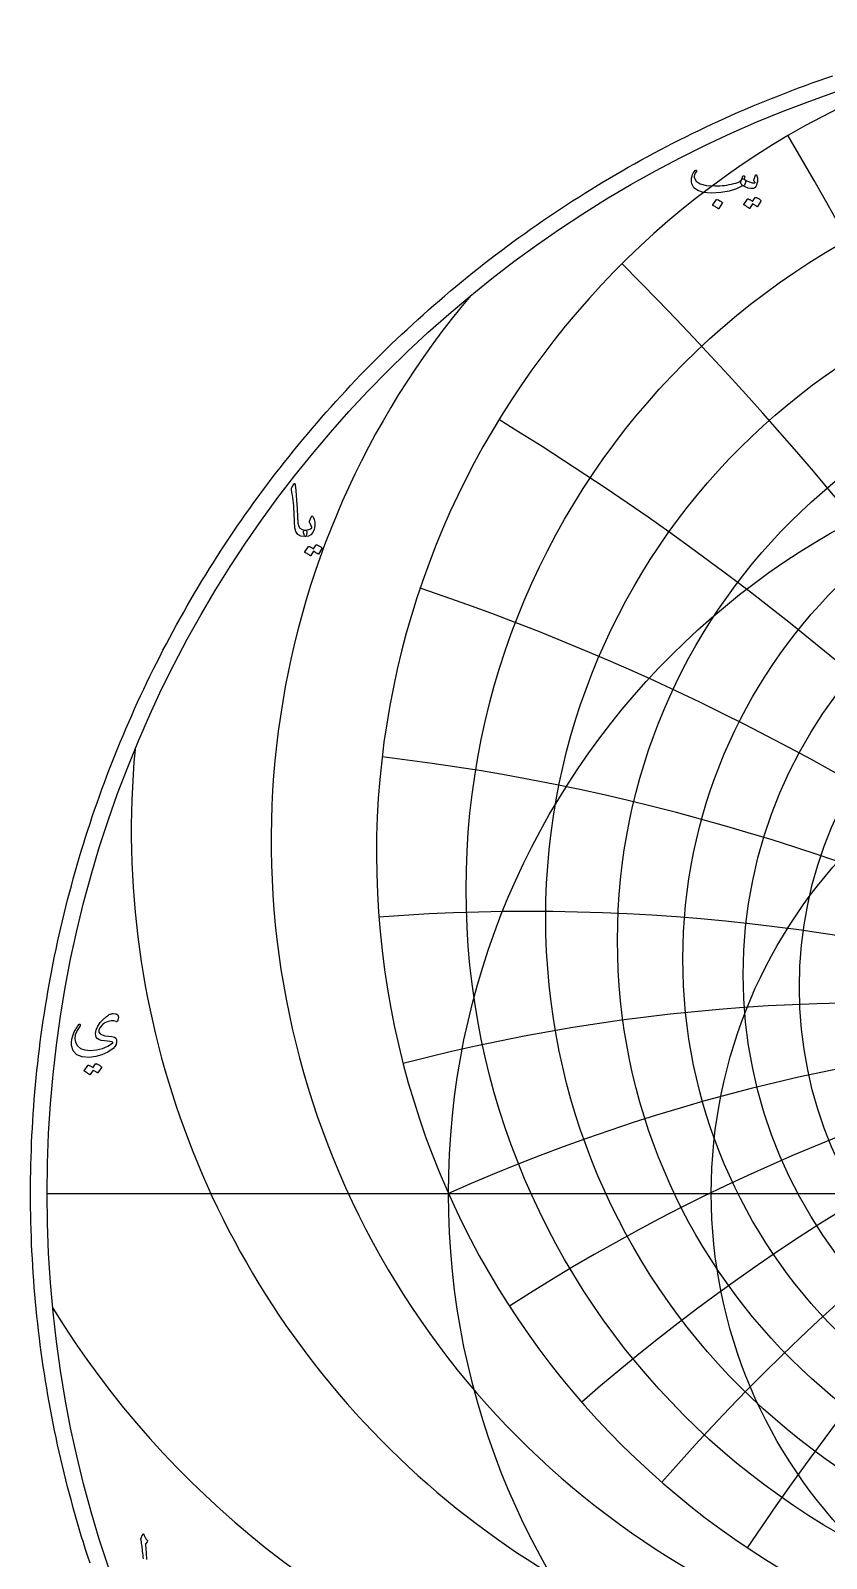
# Model space of a CAD drawing. Header units: millimetres. Extents: x -62 to 62, y -62 to 63.
# Drawn here: x -61.6 to -20, y -19.1 to 60.8 of the extents above; entities that cross this region are included whole.
import ezdxf

# ---------------------------------------------------------------- set-up
doc = ezdxf.new("R2010")
doc.units = ezdxf.units.MM
for name, color, linetype in [('CUT_OUTER', 1, 'Continuous'), ('ENGRAVE', 7, 'Continuous'), ('ENGRAVE_FINE', 8, 'Continuous'), ('TEXT', 5, 'Continuous')]:
    doc.layers.add(name, color=color, linetype=linetype)

msp = doc.modelspace()

# ---------------------------------------------------------------- linework, layer by layer
at = {"layer": 'CUT_OUTER'}
msp.add_lwpolyline([(-58.5028, -19.3267), (-58.6203, -18.9674), (-58.7356, -18.6073), (-58.8486, -18.2466), (-58.9595, -17.8852), (-59.0681, -17.5231), (-59.1745, -17.1603), (-59.2787, -16.7969), (-59.3807, -16.4328), (-59.4804, -16.0682), (-59.5778, -15.7029), (-59.6731, -15.3371), (-59.7661, -14.9706), (-59.8568, -14.6036), (-59.9453, -14.2361), (-60.0315, -13.868), (-60.1154, -13.4994), (-60.1971, -13.1303), (-60.2766, -12.7606), (-60.3537, -12.3906), (-60.4286, -12.02), (-60.5012, -11.649), (-60.5716, -11.2775), (-60.6396, -10.9057), (-60.7054, -10.5334), (-60.7689, -10.1607), (-60.8301, -9.7876), (-60.889, -9.4142), (-60.9456, -9.0404), (-61, -8.6663), (-61.052, -8.2919), (-61.1017, -7.9171), (-61.1491, -7.542), (-61.1943, -7.1667), (-61.2371, -6.7911), (-61.2776, -6.4152), (-61.3158, -6.0391), (-61.3517, -5.6627), (-61.3853, -5.2862), (-61.4166, -4.9094), (-61.4456, -4.5325), (-61.4722, -4.1554), (-61.4966, -3.7781), (-61.5186, -3.4007), (-61.5383, -3.0232), (-61.5557, -2.6455), (-61.5708, -2.2678), (-61.5835, -1.89), (-61.5939, -1.512), (-61.6021, -1.1341), (-61.6079, -0.7561), (-61.6113, -0.378), (-61.6125, 0), (-61.6113, 0.378), (-61.6079, 0.7561), (-61.6021, 1.1341), (-61.5939, 1.512), (-61.5835, 1.89), (-61.5708, 2.2678), (-61.5557, 2.6455), (-61.5383, 3.0232), (-61.5186, 3.4007), (-61.4966, 3.7781), (-61.4722, 4.1554), (-61.4456, 4.5325), (-61.4166, 4.9094), (-61.3853, 5.2862), (-61.3517, 5.6627), (-61.3158, 6.0391), (-61.2776, 6.4152), (-61.2371, 6.7911), (-61.1943, 7.1667), (-61.1491, 7.542), (-61.1017, 7.9171), (-61.052, 8.2919), (-61, 8.6663), (-60.9456, 9.0404), (-60.889, 9.4142), (-60.8301, 9.7876), (-60.7689, 10.1607), (-60.7054, 10.5334), (-60.6396, 10.9057), (-60.5716, 11.2775), (-60.5012, 11.649), (-60.4286, 12.02), (-60.3537, 12.3906), (-60.2766, 12.7606), (-60.1971, 13.1303), (-60.1154, 13.4994), (-60.0315, 13.868), (-59.9453, 14.2361), (-59.8568, 14.6036), (-59.7661, 14.9706), (-59.6731, 15.3371), (-59.5778, 15.7029), (-59.4804, 16.0682), (-59.3807, 16.4328), (-59.2787, 16.7969), (-59.1745, 17.1603), (-59.0681, 17.5231), (-58.9595, 17.8852), (-58.8486, 18.2466), (-58.7356, 18.6073), (-58.6203, 18.9674), (-58.5028, 19.3267), (-58.3831, 19.6853), (-58.2612, 20.0432), (-58.1372, 20.4003), (-58.0109, 20.7566), (-57.8824, 21.1122), (-57.7518, 21.4669), (-57.619, 21.8209), (-57.484, 22.174), (-57.3469, 22.5263), (-57.2076, 22.8778), (-57.0661, 23.2284), (-56.9225, 23.5781), (-56.7768, 23.9269), (-56.6289, 24.2748), (-56.4789, 24.6218), (-56.3267, 24.9679), (-56.1725, 25.3131), (-56.0161, 25.6573), (-55.8576, 26.0005), (-55.697, 26.3427), (-55.5344, 26.684), (-55.3696, 27.0242), (-55.2027, 27.3635), (-55.0338, 27.7017), (-54.8628, 28.0388), (-54.6897, 28.3749), (-54.5146, 28.71), (-54.3374, 29.0439), (-54.1581, 29.3768), (-53.9769, 29.7085), (-53.7936, 30.0392), (-53.6082, 30.3687), (-53.4209, 30.6971), (-53.2315, 31.0243), (-53.0402, 31.3503), (-52.8468, 31.6752), (-52.6515, 31.9988), (-52.4541, 32.3213), (-52.2548, 32.6425), (-52.0535, 32.9625), (-51.8503, 33.2813), (-51.6451, 33.5988), (-51.438, 33.9151), (-51.2289, 34.2301), (-51.0179, 34.5438), (-50.805, 34.8562), (-50.5902, 35.1672), (-50.3734, 35.477), (-50.1548, 35.7854), (-49.9343, 36.0925), (-49.7119, 36.3982), (-49.4876, 36.7025), (-49.2615, 37.0055), (-49.0335, 37.307), (-48.8037, 37.6072), (-48.572, 37.906), (-48.3385, 38.2033), (-48.1032, 38.4992), (-47.866, 38.7936), (-47.6271, 39.0866), (-47.3864, 39.3781), (-47.1439, 39.6681), (-46.8996, 39.9566), (-46.6535, 40.2436), (-46.4057, 40.5291), (-46.1562, 40.8131), (-45.9049, 41.0955), (-45.6519, 41.3764), (-45.3971, 41.6558), (-45.1407, 41.9335), (-44.8825, 42.2097), (-44.6227, 42.4843), (-44.3612, 42.7573), (-44.098, 43.0287), (-43.8331, 43.2985), (-43.5666, 43.5666), (-43.2985, 43.8331), (-43.0287, 44.098), (-42.7573, 44.3612), (-42.4843, 44.6227), (-42.2097, 44.8825), (-41.9335, 45.1407), (-41.6558, 45.3971), (-41.3764, 45.6519), (-41.0955, 45.9049), (-40.8131, 46.1562), (-40.5291, 46.4057), (-40.2436, 46.6535), (-39.9566, 46.8996), (-39.6681, 47.1439), (-39.3781, 47.3864), (-39.0866, 47.6271), (-38.7936, 47.866), (-38.4992, 48.1032), (-38.2033, 48.3385), (-37.906, 48.572), (-37.6072, 48.8037), (-37.307, 49.0335), (-37.0055, 49.2615), (-36.7025, 49.4876), (-36.3982, 49.7119), (-36.0925, 49.9343), (-35.7854, 50.1548), (-35.477, 50.3734), (-35.1672, 50.5902), (-34.8562, 50.805), (-34.5438, 51.0179), (-34.2301, 51.2289), (-33.9151, 51.438), (-33.5988, 51.6451), (-33.2813, 51.8503), (-32.9625, 52.0535), (-32.6425, 52.2548), (-32.3213, 52.4541), (-31.9988, 52.6515), (-31.6752, 52.8468), (-31.3503, 53.0402), (-31.0243, 53.2315), (-30.6971, 53.4209), (-30.3687, 53.6082), (-30.0392, 53.7936), (-29.7085, 53.9769), (-29.3768, 54.1581), (-29.0439, 54.3374), (-28.71, 54.5146), (-28.3749, 54.6897), (-28.0388, 54.8628), (-27.7017, 55.0338), (-27.3635, 55.2027), (-27.0242, 55.3696), (-26.684, 55.5344), (-26.3427, 55.697), (-26.0005, 55.8576), (-25.6573, 56.0161), (-25.3131, 56.1725), (-24.9679, 56.3267), (-24.6218, 56.4789), (-24.2748, 56.6289), (-23.9269, 56.7768), (-23.5781, 56.9225), (-23.2284, 57.0661), (-22.8778, 57.2076), (-22.5263, 57.3469), (-22.174, 57.484), (-21.8209, 57.619), (-21.4669, 57.7518), (-21.1122, 57.8824), (-20.7566, 58.0109), (-20.4003, 58.1372), (-20.0432, 58.2612), (-19.6853, 58.3831)], dxfattribs=at)
at = {"layer": 'ENGRAVE'}
msp.add_lwpolyline([(-60.75, 0), (60.75, 0)], dxfattribs=at)
for centre, radius in [((0, 0), 60.75), ((0, 15.8873), 38.8464), ((0, 14.4227), 34.6846), ((0, 13.2299), 30.935), ((0, 0), 39.7663), ((0, 12.2507), 27.5156), ((0, 11.4424), 24.3633), ((0, 10.7734), 21.4287), ((0, 0), 26.0306)]:
    msp.add_circle(centre, radius, dxfattribs=at)
for centre, radius, start, end in [((0, 17.7051), 43.5296, 105.921623, 74.078377), ((-4.9355, 18.4195), 44.1021, 139.754846, 270.861531), ((-10.9491, 18.9644), 45.3971, 174.656822, 279.54217), ((0, -89.3166), 97.7692, 66, 114), ((0, -89.3166), 97.7692, 66, 114), ((-19.3672, 19.3672), 48.286, 211.691871, 290.355882)]:
    msp.add_arc(centre, radius, start, end, dxfattribs=at)
at = {"layer": 'ENGRAVE_FINE'}
for centre, radius, start, end in [((-268.6186, -89.3166), 285.8579, 13.064756, 30.381405), ((-268.6186, -89.3166), 285.8579, 13.064756, 30.381405), ((-169.3412, -89.3166), 195.5384, 19.742202, 44.842633), ((-169.3412, -89.3166), 195.5384, 19.742202, 44.842633), ((-116.5168, -89.3166), 152.1018, 26.597292, 58.53821), ((-116.5168, -89.3166), 152.1018, 26.597292, 58.53821), ((-82.0381, -89.3166), 127.6286, 33.695116, 71.360537), ((-82.0381, -89.3166), 127.6286, 33.695116, 71.360537), ((82.0381, -89.3166), 127.6286, 108.639463, 146.304884), ((82.0381, -89.3166), 127.6286, 108.639463, 146.304884), ((-56.4471, -89.3166), 112.8941, 41.105625, 83.276844), ((-56.4471, -89.3166), 112.8941, 41.105625, 83.276844), ((56.4471, -89.3166), 112.8941, 96.723156, 138.894375), ((56.4471, -89.3166), 112.8941, 96.723156, 138.894375), ((-35.5851, -89.3166), 104.0438, 48.904494, 94.311228), ((-35.5851, -89.3166), 104.0438, 48.904494, 94.311228), ((35.5851, -89.3166), 104.0438, 85.688772, 131.095506), ((35.5851, -89.3166), 104.0438, 85.688772, 131.095506), ((-17.2393, -89.3166), 99.2774, 57.173494, 104.525), ((-17.2393, -89.3166), 99.2774, 57.173494, 104.525), ((17.2393, -89.3166), 99.2774, 75.475, 122.826506), ((17.2393, -89.3166), 99.2774, 75.475, 122.826506)]:
    msp.add_arc(centre, radius, start, end, dxfattribs=at)
at = {"layer": 'TEXT'}
for points in [[(-24.3111, 52.9863), (-24.3074, 52.9844), (-24.304, 52.9825), (-24.3007, 52.9805), (-24.2977, 52.9786), (-24.2947, 52.9765), (-24.2915, 52.9738), (-24.288, 52.9707), (-24.2843, 52.9671), (-24.2534, 52.9307), (-24.2412, 52.879), (-24.2477, 52.8119), (-24.2728, 52.7295), (-24.2961, 52.6795), (-24.3198, 52.6481), (-24.344, 52.6354), (-24.3686, 52.6414), (-24.3811, 52.6474), (-24.3916, 52.65), (-24.4002, 52.6493), (-24.4069, 52.6452), (-24.7212, 52.4732), (-25.0968, 52.352), (-25.5336, 52.2816), (-26.0318, 52.262), (-26.4347, 52.2965), (-26.7389, 52.3885), (-26.9444, 52.5379), (-27.0512, 52.7449), (-27.0677, 52.8426), (-27.0713, 52.9403), (-27.062, 53.038), (-27.0397, 53.1357), (-27.0093, 53.2222), (-26.9717, 53.3015), (-26.9269, 53.3736), (-26.8749, 53.4385), (-26.8651, 53.4466), (-26.8548, 53.4519), (-26.844, 53.4543), (-26.8328, 53.4538), (-26.8222, 53.4493), (-26.8136, 53.4433), (-26.8069, 53.4359), (-26.8021, 53.427), (-26.8, 53.4184), (-26.8012, 53.4078), (-26.8057, 53.3954), (-26.8136, 53.381), (-26.8692, 53.2996), (-26.9056, 53.2201), (-26.9228, 53.1424), (-26.9209, 53.0668), (-26.8299, 52.8771), (-26.6182, 52.741), (-26.2857, 52.6586), (-25.8325, 52.6299), (-25.7081, 52.6318), (-25.5839, 52.6375), (-25.46, 52.6471), (-25.3363, 52.6605), (-25.2135, 52.6778), (-25.0924, 52.6989), (-24.973, 52.7238), (-24.8553, 52.7525), (-24.7411, 52.7851), (-24.6474, 52.8177), (-24.5744, 52.8502), (-24.5219, 52.8828), (-24.5017, 52.9001), (-24.4831, 52.9211), (-24.4662, 52.946), (-24.451, 52.9748), (-24.4368, 53.0069), (-24.4228, 53.0419), (-24.409, 53.0797), (-24.3955, 53.1204), (-24.3902, 53.1329), (-24.382, 53.1434), (-24.371, 53.152), (-24.3571, 53.1587), (-24.3423, 53.1623), (-24.3284, 53.1616), (-24.3155, 53.1566), (-24.3035, 53.1472), (-24.2939, 53.1343), (-24.2881, 53.1185), (-24.2862, 53.0998), (-24.2881, 53.0783)], [(-24.4261, 52.6797), (-24.4678, 52.7192), (-24.4893, 52.7688), (-24.4908, 52.8284), (-24.4721, 52.8981), (-24.4316, 52.9607), (-24.3945, 52.9987), (-24.3607, 53.0124), (-24.3303, 53.0016), (-24.1866, 52.9065), (-24.0429, 52.8397), (-23.8992, 52.8011), (-23.7555, 52.7908), (-23.7504, 52.7918), (-23.7468, 52.7947), (-23.7447, 52.7995), (-23.744, 52.8062), (-23.7476, 52.8189), (-23.7583, 52.8378), (-23.7763, 52.8629), (-23.8015, 52.8943), (-23.8062, 52.9039), (-23.8091, 52.9135), (-23.8101, 52.9231), (-23.8091, 52.9326), (-23.7171, 53.1971), (-23.7128, 53.2071), (-23.7076, 53.2143), (-23.7013, 53.2186), (-23.6941, 53.2201), (-23.687, 53.2189), (-23.6807, 53.2153), (-23.6755, 53.2093), (-23.6712, 53.2009), (-23.6424, 53.1149), (-23.6252, 53.0294), (-23.6194, 52.9444), (-23.6252, 52.8598), (-23.6439, 52.7547), (-23.6692, 52.6692), (-23.7013, 52.6033), (-23.7401, 52.5571), (-23.7696, 52.5317), (-23.7967, 52.513), (-23.8213, 52.501), (-23.8436, 52.4958), (-23.972, 52.4929), (-24.1119, 52.5226), (-24.2632, 52.5849), (-24.4261, 52.6797)], [(-25.7636, 51.9209), (-25.7588, 51.9257), (-25.7521, 51.9286), (-25.7434, 51.9295), (-25.7329, 51.9286), (-25.6584, 51.8984), (-25.5882, 51.8615), (-25.5224, 51.8179), (-25.4608, 51.7676), (-25.4548, 51.76), (-25.4522, 51.7523), (-25.4529, 51.7446), (-25.457, 51.737), (-25.6371, 51.4457), (-25.6438, 51.4388), (-25.6524, 51.4371), (-25.663, 51.4407), (-25.6754, 51.4495), (-25.6862, 51.4572), (-25.7032, 51.4687), (-25.7264, 51.484), (-25.7559, 51.5032), (-25.7921, 51.5262), (-25.8354, 51.553), (-25.886, 51.5837), (-25.9437, 51.6182), (-25.9513, 51.6239), (-25.9552, 51.6297), (-25.9552, 51.6354), (-25.9513, 51.6412)], [(-23.744, 52.0282), (-23.7392, 52.033), (-23.7325, 52.0359), (-23.7238, 52.0368), (-23.7133, 52.0359), (-23.6756, 52.0218), (-23.6391, 52.0062), (-23.6037, 51.9892), (-23.5696, 51.9707), (-23.5364, 51.9506), (-23.504, 51.9286), (-23.4722, 51.9046), (-23.4412, 51.8788), (-23.4352, 51.8709), (-23.4326, 51.8625), (-23.4333, 51.8536), (-23.4374, 51.8443), (-23.6213, 51.553), (-23.6264, 51.5492), (-23.6338, 51.5492), (-23.6436, 51.553), (-23.6558, 51.5607), (-23.6642, 51.5677), (-23.6779, 51.5775), (-23.6968, 51.5898), (-23.721, 51.6048), (-23.7507, 51.6226), (-23.7861, 51.6436), (-23.8273, 51.6676), (-23.8743, 51.6948), (-24.0199, 51.4687), (-24.0266, 51.4618), (-24.0352, 51.4601), (-24.0458, 51.4637), (-24.0582, 51.4725), (-24.069, 51.4802), (-24.086, 51.4917), (-24.1092, 51.507), (-24.1387, 51.5262), (-24.1749, 51.5492), (-24.2182, 51.576), (-24.2687, 51.6067), (-24.3265, 51.6412), (-24.3325, 51.6469), (-24.3351, 51.6527), (-24.3344, 51.6584), (-24.3303, 51.6642), (-24.1425, 51.9439), (-24.1377, 51.9487), (-24.131, 51.9516), (-24.1224, 51.9525), (-24.1119, 51.9516), (-24.0798, 51.9412), (-24.0486, 51.9291), (-24.0185, 51.9153), (-23.9892, 51.8998), (-23.961, 51.883), (-23.9337, 51.8649), (-23.9073, 51.8456), (-23.8819, 51.8251)], [(-47.841, 37.0686), (-47.8336, 37.0801), (-47.8266, 37.0878), (-47.8202, 37.0916), (-47.8142, 37.0916), (-47.8051, 37.0866), (-47.7969, 37.0715), (-47.7897, 37.0463), (-47.7835, 37.0111), (-47.7519, 36.7249), (-47.726, 36.4602), (-47.7059, 36.2171), (-47.6915, 35.9956), (-47.6823, 35.8061), (-47.6738, 35.6363), (-47.666, 35.4861), (-47.659, 35.3556), (-47.6529, 35.2447), (-47.6479, 35.1534), (-47.6442, 35.0818), (-47.6417, 35.0299), (-47.6077, 34.8742), (-47.5325, 34.7597), (-47.4161, 34.6864), (-47.2585, 34.6543), (-47.2147, 34.6428), (-47.1866, 34.616), (-47.1744, 34.5738), (-47.178, 34.5163), (-47.196, 34.4258), (-47.2154, 34.3611), (-47.2362, 34.3223), (-47.2585, 34.3094), (-47.4803, 34.3386), (-47.6436, 34.4263), (-47.7485, 34.5724), (-47.795, 34.7769), (-47.8023, 34.8748), (-47.8089, 34.9729), (-47.8148, 35.0712), (-47.8199, 35.1697), (-47.8246, 35.2685), (-47.829, 35.3676), (-47.8332, 35.4669), (-47.8372, 35.5664), (-47.8443, 35.7562), (-47.8544, 35.9271), (-47.8673, 36.0791), (-47.8831, 36.2121), (-47.9018, 36.3399), (-47.9234, 36.4761), (-47.9478, 36.6206), (-47.9751, 36.7735), (-47.9787, 36.8011), (-47.978, 36.8262), (-47.973, 36.849), (-47.9636, 36.8693)], [(-47.0286, 35.118), (-46.9212, 35.3556), (-46.9054, 35.3817), (-46.8887, 35.391), (-46.871, 35.3836), (-46.8523, 35.3594), (-46.8178, 35.287), (-46.791, 35.2114), (-46.7718, 35.1327), (-46.7603, 35.0509), (-46.7567, 34.9655), (-46.7613, 34.8761), (-46.7739, 34.7826), (-46.7948, 34.685), (-46.8583, 34.5206), (-46.9567, 34.4033), (-47.0901, 34.3329), (-47.2585, 34.3094), (-47.2779, 34.3216), (-47.2978, 34.3583), (-47.3181, 34.4193), (-47.339, 34.5048), (-47.345, 34.5506), (-47.3438, 34.5882), (-47.3354, 34.6176), (-47.3198, 34.639), (-47.3073, 34.6471), (-47.293, 34.6524), (-47.2767, 34.6548), (-47.2585, 34.6543), (-47.1524, 34.6576), (-47.0602, 34.6792), (-46.9818, 34.719), (-46.9174, 34.7769), (-46.9145, 34.7815), (-46.9136, 34.7875), (-46.9145, 34.7949), (-46.9174, 34.8038), (-46.9325, 34.8579), (-46.9548, 34.913), (-46.9842, 34.969), (-47.0209, 35.026), (-47.0329, 35.0476), (-47.0381, 35.0701), (-47.0367, 35.0936), (-47.0286, 35.118)], [(-46.6875, 33.8763), (-46.6827, 33.8811), (-46.676, 33.884), (-46.6674, 33.885), (-46.6568, 33.884), (-46.6191, 33.8699), (-46.5826, 33.8543), (-46.5472, 33.8373), (-46.5131, 33.8189), (-46.4799, 33.7987), (-46.4475, 33.7767), (-46.4158, 33.7528), (-46.3847, 33.7269), (-46.3787, 33.719), (-46.3761, 33.7106), (-46.3768, 33.7017), (-46.3809, 33.6924), (-46.5648, 33.4011), (-46.5699, 33.3973), (-46.5773, 33.3973), (-46.5871, 33.4011), (-46.5993, 33.4088), (-46.6077, 33.4159), (-46.6214, 33.4256), (-46.6403, 33.4379), (-46.6645, 33.4529), (-46.6942, 33.4707), (-46.7296, 33.4917), (-46.7708, 33.5158), (-46.8178, 33.5429), (-46.9634, 33.3168), (-46.9701, 33.3099), (-46.9787, 33.3082), (-46.9893, 33.3118), (-47.0017, 33.3207), (-47.0125, 33.3283), (-47.0295, 33.3398), (-47.0527, 33.3552), (-47.0822, 33.3743), (-47.1184, 33.3973), (-47.1617, 33.4241), (-47.2123, 33.4548), (-47.27, 33.4893), (-47.276, 33.495), (-47.2786, 33.5008), (-47.2779, 33.5065), (-47.2738, 33.5123), (-47.086, 33.792), (-47.0812, 33.7968), (-47.0745, 33.7997), (-47.0659, 33.8007), (-47.0554, 33.7997), (-47.0233, 33.7893), (-46.9921, 33.7772), (-46.962, 33.7634), (-46.9327, 33.748), (-46.9045, 33.7311), (-46.8772, 33.713), (-46.8508, 33.6937), (-46.8254, 33.6732)], [(-57.1438, 8.9796), (-57.2679, 9.021), (-57.4064, 9.0227), (-57.5592, 8.9846), (-57.7264, 8.9067), (-57.8325, 8.8325), (-57.9208, 8.7439), (-57.9915, 8.6409), (-58.0444, 8.5235), (-58.0497, 8.5), (-58.0502, 8.4756), (-58.0459, 8.4502), (-58.0368, 8.4239), (-57.9759, 8.342), (-57.8739, 8.2802), (-57.7307, 8.2385), (-57.5462, 8.2169), (-57.3642, 8.1975), (-57.232, 8.1623), (-57.1496, 8.1113), (-57.117, 8.0445), (-57.1134, 7.9046), (-57.141, 7.7801), (-57.1997, 7.6708), (-57.2895, 7.5769), (-57.5747, 7.3822), (-57.8787, 7.2387), (-58.2013, 7.1465), (-58.5426, 7.1056), (-58.9153, 7.1314), (-59.1941, 7.2435), (-59.379, 7.4419), (-59.47, 7.7264), (-59.4753, 7.8826), (-59.4528, 8.0521), (-59.4025, 8.2351), (-59.3244, 8.4315), (-59.2972, 8.4861), (-59.2693, 8.5388), (-59.2407, 8.5896), (-59.2114, 8.6385), (-59.1811, 8.6857), (-59.1496, 8.7314), (-59.1169, 8.7757), (-59.083, 8.8186), (-59.0648, 8.8363), (-59.0485, 8.8435), (-59.0341, 8.8402), (-59.0217, 8.8263), (-59.0147, 8.809), (-59.013, 8.7918), (-59.0166, 8.7745), (-59.0255, 8.7573), (-59.1831, 8.5034), (-59.2765, 8.2744), (-59.3057, 8.0703), (-59.2708, 7.8912), (-59.1582, 7.7025), (-58.9929, 7.5693), (-58.775, 7.4917), (-58.5043, 7.4696), (-58.1575, 7.4972), (-57.8452, 7.5683), (-57.5673, 7.6831), (-57.324, 7.8414), (-57.3094, 7.8548), (-57.3038, 7.8682), (-57.3074, 7.8816), (-57.3201, 7.895), (-57.3716, 7.9199), (-57.461, 7.941), (-57.5882, 7.9583), (-57.7532, 7.9717), (-57.9211, 7.9923), (-58.0492, 8.0311), (-58.1376, 8.0881), (-58.1862, 8.1633), (-58.2087, 8.2517), (-58.215, 8.3444), (-58.2049, 8.4414), (-58.1786, 8.5427), (-58.0931, 8.7417), (-57.9745, 8.9249), (-57.8229, 9.0924), (-57.6382, 9.244), (-57.5891, 9.2799), (-57.5414, 9.311), (-57.4952, 9.3374), (-57.4504, 9.3589), (-57.4073, 9.376), (-57.3661, 9.3886), (-57.3268, 9.397), (-57.2895, 9.4011), (-57.1434, 9.3874), (-57.0538, 9.3235), (-57.0207, 9.2092), (-57.0442, 9.0447), (-57.0619, 9.0004), (-57.0844, 8.9748), (-57.1118, 8.9678), (-57.1438, 8.9796)], [(-58.2169, 6.7683), (-58.2121, 6.7731), (-58.2054, 6.776), (-58.1968, 6.777), (-58.1862, 6.776), (-58.1485, 6.7619), (-58.112, 6.7463), (-58.0766, 6.7293), (-58.0425, 6.7109), (-58.0093, 6.6907), (-57.9769, 6.6687), (-57.9451, 6.6447), (-57.9141, 6.6189), (-57.9081, 6.611), (-57.9055, 6.6026), (-57.9062, 6.5937), (-57.9103, 6.5844), (-58.0942, 6.2931), (-58.0993, 6.2893), (-58.1067, 6.2893), (-58.1165, 6.2931), (-58.1287, 6.3008), (-58.1371, 6.3079), (-58.1508, 6.3176), (-58.1697, 6.3299), (-58.1939, 6.3449), (-58.2236, 6.3627), (-58.259, 6.3837), (-58.3002, 6.4077), (-58.3472, 6.4349), (-58.4928, 6.2088), (-58.4995, 6.2019), (-58.5081, 6.2002), (-58.5187, 6.2038), (-58.5311, 6.2127), (-58.5419, 6.2203), (-58.5589, 6.2318), (-58.5821, 6.2472), (-58.6116, 6.2663), (-58.6478, 6.2893), (-58.6911, 6.3161), (-58.7417, 6.3468), (-58.7994, 6.3813), (-58.8054, 6.387), (-58.808, 6.3928), (-58.8073, 6.3985), (-58.8032, 6.4043), (-58.6154, 6.684), (-58.6106, 6.6888), (-58.6039, 6.6917), (-58.5953, 6.6927), (-58.5848, 6.6917), (-58.5527, 6.6813), (-58.5215, 6.6692), (-58.4914, 6.6554), (-58.4621, 6.64), (-58.4339, 6.6231), (-58.4066, 6.605), (-58.3802, 6.5857), (-58.3548, 6.5652)]]:
    msp.add_lwpolyline(points, close=True, dxfattribs=at)
msp.add_lwpolyline([(-55.7125, -19.0969), (-55.7228, -18.9931), (-55.7336, -18.8928), (-55.7448, -18.7962), (-55.7561, -18.7029), (-55.7669, -18.6127), (-55.7772, -18.5256), (-55.787, -18.4417), (-55.7962, -18.364), (-55.8047, -18.2956), (-55.8125, -18.2365), (-55.8196, -18.1868), (-55.8259, -18.1462), (-55.8315, -18.1145), (-55.8365, -18.0916), (-55.8406, -18.0776), (-55.8433, -18.0618), (-55.8435, -18.045), (-55.8414, -18.0273), (-55.8368, -18.0086), (-55.8368, -18.0086), (-55.8186, -17.967), (-55.8023, -17.9301), (-55.788, -17.898), (-55.7755, -17.8707), (-55.7652, -17.8484), (-55.7573, -17.8314), (-55.7518, -17.8197), (-55.7487, -17.8132), (-55.7422, -17.8048), (-55.7343, -17.7988), (-55.725, -17.7952), (-55.7142, -17.794), (-55.7053, -17.7955), (-55.6979, -17.7998), (-55.6919, -17.807), (-55.6874, -17.817), (-55.6672, -17.8659), (-55.649, -17.909), (-55.6327, -17.9464), (-55.6184, -17.978), (-55.6101, -17.9919), (-55.6007, -18.0067), (-55.59, -18.0225), (-55.5781, -18.0393), (-55.5648, -18.057), (-55.5499, -18.0757), (-55.5332, -18.0953), (-55.5149, -18.1159), (-55.5034, -18.1368), (-55.4996, -18.1571), (-55.5034, -18.177), (-55.5149, -18.1964), (-55.5877, -18.2922), (-55.5975, -18.3078), (-55.604, -18.3238), (-55.6071, -18.3404), (-55.6069, -18.3574), (-55.5695, -18.7792), (-55.5456, -19.121)], dxfattribs=at)

doc.saveas('drawing.dxf')
